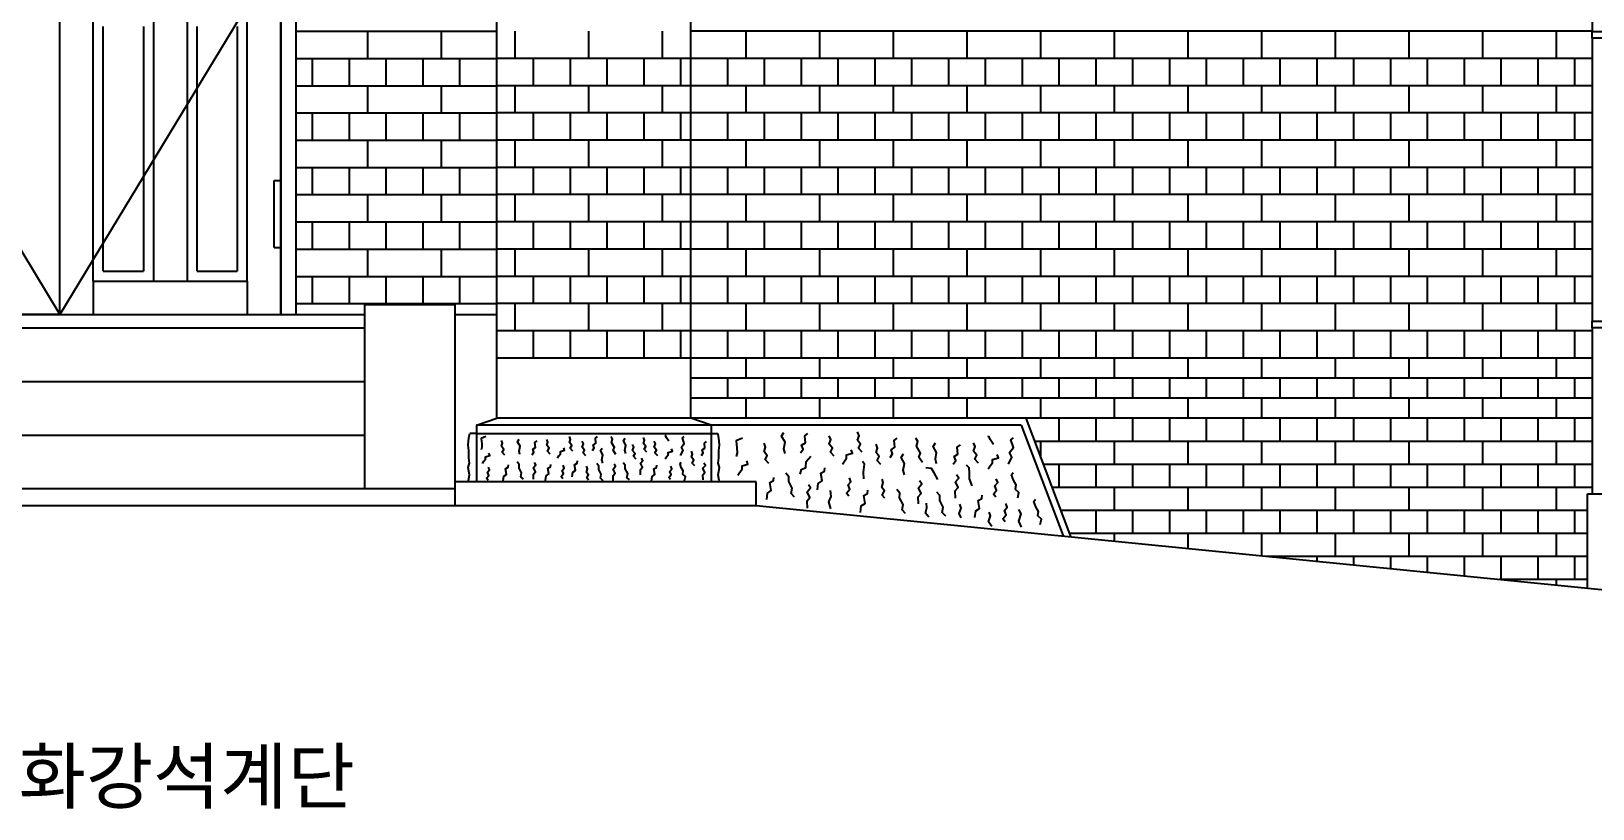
# Model space of a CAD drawing. Extents: x 101185 to 134825, y -129942 to -106182.
# Drawn here: x 118349 to 123013, y -123163 to -120840 of the extents above; entities that cross this region are included whole.
import ezdxf

# ---------------------------------------------------------------- set-up
doc = ezdxf.new("R2010")
doc.units = 0
doc.header["$LTSCALE"] = 50
doc.header["$MEASUREMENT"] = 0
doc.linetypes.add('CEN', pattern=[62, 60, -1, 0, -1])
for name, color, linetype in [('DIM', 7, 'CONTINUOUS'), ('ele-3', 6, 'CONTINUOUS'), ('h', 5, 'CONTINUOUS'), ('HAT', 5, 'CONTINUOUS'), ('W-1', 3, 'CONTINUOUS'), ('W-2', 2, 'CONTINUOUS'), ('WID', 4, 'CONTINUOUS'), ('중심선', 1, 'CEN')]:
    doc.layers.add(name, color=color, linetype=linetype)
doc.styles.add('현창', font='HYWULM_0.TTF')

msp = doc.modelspace()

# ---------------------------------------------------------------- linework, layer by layer
at = {"layer": 'ele-3'}
for p, q in [((123011.9, -120840.6), (123011.9, -119976.2)), ((123011.9, -121706.3), (123011.9, -120860.6)), ((123011.9, -122221.9), (123011.9, -121726.3)), ((123011.9, -121816.3), (120319.4, -121816.3)), ((123011.9, -121876.3), (120319.4, -121876.3)), ((123011.9, -121936.3), (120319.4, -121936.3)), ((123011.9, -121996.3), (121319.2, -121996.3)), ((122996.9, -122504.7), (122996.9, -122221.9)), ((122996.9, -122221.9), (123101.9, -122221.9))]:
    msp.add_line(p, q, dxfattribs=at)
for points in [[(120484.4, -121876.3), (120484.4, -121816.3)], [(120704.4, -121876.3), (120704.4, -121816.3)], [(120924.4, -121876.3), (120924.4, -121816.3)], [(121144.4, -121876.3), (121144.4, -121816.3)], [(121364.4, -121876.3), (121364.4, -121816.3)], [(121584.4, -121876.3), (121584.4, -121816.3)], [(121804.4, -121876.3), (121804.4, -121816.3)], [(122024.4, -121876.3), (122024.4, -121816.3)], [(122244.4, -121876.3), (122244.4, -121816.3)], [(122464.4, -121876.3), (122464.4, -121816.3)], [(122684.4, -121876.3), (122684.4, -121816.3)], [(122904.4, -121876.3), (122904.4, -121816.3)], [(120429.4, -121936.3), (120429.4, -121876.3)], [(120539.4, -121936.3), (120539.4, -121876.3)], [(120649.4, -121936.3), (120649.4, -121876.3)], [(120759.4, -121936.3), (120759.4, -121876.3)], [(120869.4, -121936.3), (120869.4, -121876.3)], [(120979.4, -121936.3), (120979.4, -121876.3)], [(121089.4, -121936.3), (121089.4, -121876.3)], [(121199.4, -121936.3), (121199.4, -121876.3)], [(121309.4, -121936.3), (121309.4, -121876.3)], [(121419.4, -121936.3), (121419.4, -121876.3)], [(121529.4, -121936.3), (121529.4, -121876.3)], [(121639.4, -121936.3), (121639.4, -121876.3)], [(121749.4, -121936.3), (121749.4, -121876.3)], [(121859.4, -121936.3), (121859.4, -121876.3)], [(121969.4, -121936.3), (121969.4, -121876.3)], [(122079.4, -121936.3), (122079.4, -121876.3)], [(122189.4, -121936.3), (122189.4, -121876.3)], [(122299.4, -121936.3), (122299.4, -121876.3)], [(122409.4, -121936.3), (122409.4, -121876.3)], [(122519.4, -121936.3), (122519.4, -121876.3)], [(122629.4, -121936.3), (122629.4, -121876.3)], [(122739.4, -121936.3), (122739.4, -121876.3)], [(122849.4, -121936.3), (122849.4, -121876.3)], [(122959.4, -121936.3), (122959.4, -121876.3)], [(120484.4, -121996.3), (120484.4, -121936.3)], [(120704.4, -121996.3), (120704.4, -121936.3)], [(120924.4, -121996.3), (120924.4, -121936.3)], [(121144.4, -121996.3), (121144.4, -121936.3)], [(121364.4, -121996.3), (121364.4, -121936.3)], [(121584.4, -121996.3), (121584.4, -121936.3)], [(121804.4, -121996.3), (121804.4, -121936.3)], [(122024.4, -121996.3), (122024.4, -121936.3)], [(122244.4, -121996.3), (122244.4, -121936.3)], [(122464.4, -121996.3), (122464.4, -121936.3)], [(122684.4, -121996.3), (122684.4, -121936.3)], [(122904.4, -121996.3), (122904.4, -121936.3)]]:
    msp.add_lwpolyline(points, dxfattribs=at)
at = {"layer": 'h'}
for p, q in [((119139.4, -120840.1), (119739.4, -120840.1)), ((123011.9, -120840.1), (120319.4, -120840.1)), ((119139.4, -120921.5), (119739.4, -120921.5)), ((123011.9, -120921.5), (120319.4, -120921.5)), ((119139.4, -121002.8), (119739.4, -121002.8)), ((123011.9, -121002.8), (120319.4, -121002.8)), ((119139.4, -121084.2), (119739.4, -121084.2)), ((123011.9, -121084.2), (120319.4, -121084.2)), ((119139.4, -121165.5), (119739.4, -121165.5)), ((123011.9, -121165.5), (120319.4, -121165.5)), ((119139.4, -121246.9), (119739.4, -121246.9)), ((123011.9, -121246.9), (120319.4, -121246.9)), ((119139.4, -121328.2), (119739.4, -121328.2)), ((123011.9, -121328.2), (120319.4, -121328.2)), ((119139.4, -121409.6), (119739.4, -121409.6)), ((123011.9, -121409.6), (120319.4, -121409.6)), ((119139.4, -121490.9), (119739.4, -121490.9)), ((123011.9, -121490.9), (120319.4, -121490.9)), ((119139.4, -121572.3), (119739.4, -121572.3)), ((123011.9, -121572.3), (120319.4, -121572.3)), ((119139.4, -121653.6), (119739.4, -121653.6)), ((123011.9, -121653.6), (120319.4, -121653.6)), ((123011.9, -121735), (120319.4, -121735)), ((121345.3, -122065), (123011.9, -122065)), ((121371.4, -122133.7), (123011.9, -122133.7)), ((121397.5, -122202.3), (123011.9, -122202.3)), ((121423.6, -122271), (122996.9, -122271)), ((121449.7, -122339.7), (122996.9, -122339.7)), ((122036.9, -122408.3), (122996.9, -122408.3)), ((122733.3, -122477), (122996.9, -122477))]:
    msp.add_line(p, q, dxfattribs=at)
for points in [[(119354.4, -120921.5), (119354.4, -120840.1)], [(119574.4, -120921.5), (119574.4, -120840.1)], [(120484.4, -120921.5), (120484.4, -120840.1)], [(120704.4, -120921.5), (120704.4, -120840.1)], [(120924.4, -120921.5), (120924.4, -120840.1)], [(121144.4, -120921.5), (121144.4, -120840.1)], [(121364.4, -120921.5), (121364.4, -120840.1)], [(121584.4, -120921.5), (121584.4, -120840.1)], [(121804.4, -120921.5), (121804.4, -120840.1)], [(122024.4, -120921.5), (122024.4, -120840.1)], [(122244.4, -120921.5), (122244.4, -120840.1)], [(122464.4, -120921.5), (122464.4, -120840.1)], [(122684.4, -120921.5), (122684.4, -120840.1)], [(122904.4, -120921.5), (122904.4, -120840.1)], [(119189.4, -121002.8), (119189.4, -120921.5)], [(119299.4, -121002.8), (119299.4, -120921.5)], [(119409.4, -121002.8), (119409.4, -120921.5)], [(119519.4, -121002.8), (119519.4, -120921.5)], [(119629.4, -121002.8), (119629.4, -120921.5)], [(120429.4, -121002.8), (120429.4, -120921.5)], [(120539.4, -121002.8), (120539.4, -120921.5)], [(120649.4, -121002.8), (120649.4, -120921.5)], [(120759.4, -121002.8), (120759.4, -120921.5)], [(120869.4, -121002.8), (120869.4, -120921.5)], [(120979.4, -121002.8), (120979.4, -120921.5)], [(121089.4, -121002.8), (121089.4, -120921.5)], [(121199.4, -121002.8), (121199.4, -120921.5)], [(121309.4, -121002.8), (121309.4, -120921.5)], [(121419.4, -121002.8), (121419.4, -120921.5)], [(121529.4, -121002.8), (121529.4, -120921.5)], [(121639.4, -121002.8), (121639.4, -120921.5)], [(121749.4, -121002.8), (121749.4, -120921.5)], [(121859.4, -121002.8), (121859.4, -120921.5)], [(121969.4, -121002.8), (121969.4, -120921.5)], [(122079.4, -121002.8), (122079.4, -120921.5)], [(122189.4, -121002.8), (122189.4, -120921.5)], [(122299.4, -121002.8), (122299.4, -120921.5)], [(122409.4, -121002.8), (122409.4, -120921.5)], [(122519.4, -121002.8), (122519.4, -120921.5)], [(122629.4, -121002.8), (122629.4, -120921.5)], [(122739.4, -121002.8), (122739.4, -120921.5)], [(122849.4, -121002.8), (122849.4, -120921.5)], [(122959.4, -121002.8), (122959.4, -120921.5)], [(119354.4, -121084.2), (119354.4, -121002.8)], [(119574.4, -121084.2), (119574.4, -121002.8)], [(120484.4, -121084.2), (120484.4, -121002.8)], [(120704.4, -121084.2), (120704.4, -121002.8)], [(120924.4, -121084.2), (120924.4, -121002.8)], [(121144.4, -121084.2), (121144.4, -121002.8)], [(121364.4, -121084.2), (121364.4, -121002.8)], [(121584.4, -121084.2), (121584.4, -121002.8)], [(121804.4, -121084.2), (121804.4, -121002.8)], [(122024.4, -121084.2), (122024.4, -121002.8)], [(122244.4, -121084.2), (122244.4, -121002.8)], [(122464.4, -121084.2), (122464.4, -121002.8)], [(122684.4, -121084.2), (122684.4, -121002.8)], [(122904.4, -121084.2), (122904.4, -121002.8)], [(119189.4, -121165.5), (119189.4, -121084.2)], [(119299.4, -121165.5), (119299.4, -121084.2)], [(119409.4, -121165.5), (119409.4, -121084.2)], [(119519.4, -121165.5), (119519.4, -121084.2)], [(119629.4, -121165.5), (119629.4, -121084.2)], [(120429.4, -121165.5), (120429.4, -121084.2)], [(120539.4, -121165.5), (120539.4, -121084.2)], [(120649.4, -121165.5), (120649.4, -121084.2)], [(120759.4, -121165.5), (120759.4, -121084.2)], [(120869.4, -121165.5), (120869.4, -121084.2)], [(120979.4, -121165.5), (120979.4, -121084.2)], [(121089.4, -121165.5), (121089.4, -121084.2)], [(121199.4, -121165.5), (121199.4, -121084.2)], [(121309.4, -121165.5), (121309.4, -121084.2)], [(121419.4, -121165.5), (121419.4, -121084.2)], [(121529.4, -121165.5), (121529.4, -121084.2)], [(121639.4, -121165.5), (121639.4, -121084.2)], [(121749.4, -121165.5), (121749.4, -121084.2)], [(121859.4, -121165.5), (121859.4, -121084.2)], [(121969.4, -121165.5), (121969.4, -121084.2)], [(122079.4, -121165.5), (122079.4, -121084.2)], [(122189.4, -121165.5), (122189.4, -121084.2)], [(122299.4, -121165.5), (122299.4, -121084.2)], [(122409.4, -121165.5), (122409.4, -121084.2)], [(122519.4, -121165.5), (122519.4, -121084.2)], [(122629.4, -121165.5), (122629.4, -121084.2)], [(122739.4, -121165.5), (122739.4, -121084.2)], [(122849.4, -121165.5), (122849.4, -121084.2)], [(122959.4, -121165.5), (122959.4, -121084.2)], [(119354.4, -121246.9), (119354.4, -121165.5)], [(119574.4, -121246.9), (119574.4, -121165.5)], [(120484.4, -121246.9), (120484.4, -121165.5)], [(120704.4, -121246.9), (120704.4, -121165.5)], [(120924.4, -121246.9), (120924.4, -121165.5)], [(121144.4, -121246.9), (121144.4, -121165.5)], [(121364.4, -121246.9), (121364.4, -121165.5)], [(121584.4, -121246.9), (121584.4, -121165.5)], [(121804.4, -121246.9), (121804.4, -121165.5)], [(122024.4, -121246.9), (122024.4, -121165.5)], [(122244.4, -121246.9), (122244.4, -121165.5)], [(122464.4, -121246.9), (122464.4, -121165.5)], [(122684.4, -121246.9), (122684.4, -121165.5)], [(122904.4, -121246.9), (122904.4, -121165.5)], [(119189.4, -121328.2), (119189.4, -121246.9)], [(119299.4, -121328.2), (119299.4, -121246.9)], [(119409.4, -121328.2), (119409.4, -121246.9)], [(119519.4, -121328.2), (119519.4, -121246.9)], [(119629.4, -121328.2), (119629.4, -121246.9)], [(120429.4, -121328.2), (120429.4, -121246.9)], [(120539.4, -121328.2), (120539.4, -121246.9)], [(120649.4, -121328.2), (120649.4, -121246.9)], [(120759.4, -121328.2), (120759.4, -121246.9)], [(120869.4, -121328.2), (120869.4, -121246.9)], [(120979.4, -121328.2), (120979.4, -121246.9)], [(121089.4, -121328.2), (121089.4, -121246.9)], [(121199.4, -121328.2), (121199.4, -121246.9)], [(121309.4, -121328.2), (121309.4, -121246.9)], [(121419.4, -121328.2), (121419.4, -121246.9)], [(121529.4, -121328.2), (121529.4, -121246.9)], [(121639.4, -121328.2), (121639.4, -121246.9)], [(121749.4, -121328.2), (121749.4, -121246.9)], [(121859.4, -121328.2), (121859.4, -121246.9)], [(121969.4, -121328.2), (121969.4, -121246.9)], [(122079.4, -121328.2), (122079.4, -121246.9)], [(122189.4, -121328.2), (122189.4, -121246.9)], [(122299.4, -121328.2), (122299.4, -121246.9)], [(122409.4, -121328.2), (122409.4, -121246.9)], [(122519.4, -121328.2), (122519.4, -121246.9)], [(122629.4, -121328.2), (122629.4, -121246.9)], [(122739.4, -121328.2), (122739.4, -121246.9)], [(122849.4, -121328.2), (122849.4, -121246.9)], [(122959.4, -121328.2), (122959.4, -121246.9)], [(119354.4, -121409.6), (119354.4, -121328.2)], [(119574.4, -121409.6), (119574.4, -121328.2)], [(120484.4, -121409.6), (120484.4, -121328.2)], [(120704.4, -121409.6), (120704.4, -121328.2)], [(120924.4, -121409.6), (120924.4, -121328.2)], [(121144.4, -121409.6), (121144.4, -121328.2)], [(121364.4, -121409.6), (121364.4, -121328.2)], [(121584.4, -121409.6), (121584.4, -121328.2)], [(121804.4, -121409.6), (121804.4, -121328.2)], [(122024.4, -121409.6), (122024.4, -121328.2)], [(122244.4, -121409.6), (122244.4, -121328.2)], [(122464.4, -121409.6), (122464.4, -121328.2)], [(122684.4, -121409.6), (122684.4, -121328.2)], [(122904.4, -121409.6), (122904.4, -121328.2)], [(119189.4, -121490.9), (119189.4, -121409.6)], [(119299.4, -121490.9), (119299.4, -121409.6)], [(119409.4, -121490.9), (119409.4, -121409.6)], [(119519.4, -121490.9), (119519.4, -121409.6)], [(119629.4, -121490.9), (119629.4, -121409.6)], [(120429.4, -121490.9), (120429.4, -121409.6)], [(120539.4, -121490.9), (120539.4, -121409.6)], [(120649.4, -121490.9), (120649.4, -121409.6)], [(120759.4, -121490.9), (120759.4, -121409.6)], [(120869.4, -121490.9), (120869.4, -121409.6)], [(120979.4, -121490.9), (120979.4, -121409.6)], [(121089.4, -121490.9), (121089.4, -121409.6)], [(121199.4, -121490.9), (121199.4, -121409.6)], [(121309.4, -121490.9), (121309.4, -121409.6)], [(121419.4, -121490.9), (121419.4, -121409.6)], [(121529.4, -121490.9), (121529.4, -121409.6)], [(121639.4, -121490.9), (121639.4, -121409.6)], [(121749.4, -121490.9), (121749.4, -121409.6)], [(121859.4, -121490.9), (121859.4, -121409.6)], [(121969.4, -121490.9), (121969.4, -121409.6)], [(122079.4, -121490.9), (122079.4, -121409.6)], [(122189.4, -121490.9), (122189.4, -121409.6)], [(122299.4, -121490.9), (122299.4, -121409.6)], [(122409.4, -121490.9), (122409.4, -121409.6)], [(122519.4, -121490.9), (122519.4, -121409.6)], [(122629.4, -121490.9), (122629.4, -121409.6)], [(122739.4, -121490.9), (122739.4, -121409.6)], [(122849.4, -121490.9), (122849.4, -121409.6)], [(122959.4, -121490.9), (122959.4, -121409.6)], [(119354.4, -121572.3), (119354.4, -121490.9)], [(119574.4, -121572.3), (119574.4, -121490.9)], [(120484.4, -121572.3), (120484.4, -121490.9)], [(120704.4, -121572.3), (120704.4, -121490.9)], [(120924.4, -121572.3), (120924.4, -121490.9)], [(121144.4, -121572.3), (121144.4, -121490.9)], [(121364.4, -121572.3), (121364.4, -121490.9)], [(121584.4, -121572.3), (121584.4, -121490.9)], [(121804.4, -121572.3), (121804.4, -121490.9)], [(122024.4, -121572.3), (122024.4, -121490.9)], [(122244.4, -121572.3), (122244.4, -121490.9)], [(122464.4, -121572.3), (122464.4, -121490.9)], [(122684.4, -121572.3), (122684.4, -121490.9)], [(122904.4, -121572.3), (122904.4, -121490.9)], [(119189.4, -121653.6), (119189.4, -121572.3)], [(119299.4, -121653.6), (119299.4, -121572.3)], [(119409.4, -121653.6), (119409.4, -121572.3)], [(119519.4, -121653.6), (119519.4, -121572.3)], [(119629.4, -121653.6), (119629.4, -121572.3)], [(120429.4, -121653.6), (120429.4, -121572.3)], [(120539.4, -121653.6), (120539.4, -121572.3)], [(120649.4, -121653.6), (120649.4, -121572.3)], [(120759.4, -121653.6), (120759.4, -121572.3)], [(120869.4, -121653.6), (120869.4, -121572.3)], [(120979.4, -121653.6), (120979.4, -121572.3)], [(121089.4, -121653.6), (121089.4, -121572.3)], [(121199.4, -121653.6), (121199.4, -121572.3)], [(121309.4, -121653.6), (121309.4, -121572.3)], [(121419.4, -121653.6), (121419.4, -121572.3)], [(121529.4, -121653.6), (121529.4, -121572.3)], [(121639.4, -121653.6), (121639.4, -121572.3)], [(121749.4, -121653.6), (121749.4, -121572.3)], [(121859.4, -121653.6), (121859.4, -121572.3)], [(121969.4, -121653.6), (121969.4, -121572.3)], [(122079.4, -121653.6), (122079.4, -121572.3)], [(122189.4, -121653.6), (122189.4, -121572.3)], [(122299.4, -121653.6), (122299.4, -121572.3)], [(122409.4, -121653.6), (122409.4, -121572.3)], [(122519.4, -121653.6), (122519.4, -121572.3)], [(122629.4, -121653.6), (122629.4, -121572.3)], [(122739.4, -121653.6), (122739.4, -121572.3)], [(122849.4, -121653.6), (122849.4, -121572.3)], [(122959.4, -121653.6), (122959.4, -121572.3)], [(119354.4, -121656.3), (119354.4, -121653.6)], [(119574.4, -121656.3), (119574.4, -121653.6)], [(120484.4, -121735), (120484.4, -121653.6)], [(120704.4, -121735), (120704.4, -121653.6)], [(120924.4, -121735), (120924.4, -121653.6)], [(121144.4, -121735), (121144.4, -121653.6)], [(121364.4, -121735), (121364.4, -121653.6)], [(121584.4, -121735), (121584.4, -121653.6)], [(121804.4, -121735), (121804.4, -121653.6)], [(122024.4, -121735), (122024.4, -121653.6)], [(122244.4, -121735), (122244.4, -121653.6)], [(122464.4, -121735), (122464.4, -121653.6)], [(122684.4, -121735), (122684.4, -121653.6)], [(122904.4, -121735), (122904.4, -121653.6)], [(120429.4, -121816.3), (120429.4, -121735)], [(120539.4, -121816.3), (120539.4, -121735)], [(120649.4, -121816.3), (120649.4, -121735)], [(120759.4, -121816.3), (120759.4, -121735)], [(120869.4, -121816.3), (120869.4, -121735)], [(120979.4, -121816.3), (120979.4, -121735)], [(121089.4, -121816.3), (121089.4, -121735)], [(121199.4, -121816.3), (121199.4, -121735)], [(121309.4, -121816.3), (121309.4, -121735)], [(121419.4, -121816.3), (121419.4, -121735)], [(121529.4, -121816.3), (121529.4, -121735)], [(121639.4, -121816.3), (121639.4, -121735)], [(121749.4, -121816.3), (121749.4, -121735)], [(121859.4, -121816.3), (121859.4, -121735)], [(121969.4, -121816.3), (121969.4, -121735)], [(122079.4, -121816.3), (122079.4, -121735)], [(122189.4, -121816.3), (122189.4, -121735)], [(122299.4, -121816.3), (122299.4, -121735)], [(122409.4, -121816.3), (122409.4, -121735)], [(122519.4, -121816.3), (122519.4, -121735)], [(122629.4, -121816.3), (122629.4, -121735)], [(122739.4, -121816.3), (122739.4, -121735)], [(122849.4, -121816.3), (122849.4, -121735)], [(122959.4, -121816.3), (122959.4, -121735)], [(121419.4, -122065), (121419.4, -121996.3)], [(121529.4, -122065), (121529.4, -121996.3)], [(121639.4, -122065), (121639.4, -121996.3)], [(121749.4, -122065), (121749.4, -121996.3)], [(121859.4, -122065), (121859.4, -121996.3)], [(121969.4, -122065), (121969.4, -121996.3)], [(122079.4, -122065), (122079.4, -121996.3)], [(122189.4, -122065), (122189.4, -121996.3)], [(122299.4, -122065), (122299.4, -121996.3)], [(122409.4, -122065), (122409.4, -121996.3)], [(122519.4, -122065), (122519.4, -121996.3)], [(122629.4, -122065), (122629.4, -121996.3)], [(122739.4, -122065), (122739.4, -121996.3)], [(122849.4, -122065), (122849.4, -121996.3)], [(122959.4, -122065), (122959.4, -121996.3)], [(120600.4, -122101.8), (120596.8, -122087.7), (120600.7, -122067.5), (120590.2, -122049.6), (120597.2, -122038.8)], [(120647, -122099.9), (120654.6, -122088.7), (120650.1, -122077), (120661.2, -122069.3), (120659.2, -122049), (120668.4, -122041.9)], [(120831.2, -122097.7), (120819.9, -122085.3), (120826.3, -122074), (120816.6, -122061.6), (120821.5, -122048.2), (120816.6, -122036.8)], [(119706.9, -122050.9), (119692.8, -122057.1), (119694.8, -122072.3), (119695.2, -122082.8), (119693.2, -122090.6)], [(119763.7, -122106.1), (119755.6, -122097.2), (119760.2, -122089), (119753.2, -122080), (119756.7, -122070.3), (119753.2, -122062.1)], [(119808.9, -122104.6), (119806.3, -122094.4), (119809.1, -122079.8), (119801.5, -122066.8), (119806.5, -122059)], [(119844.8, -122105.4), (119850.3, -122097.3), (119847, -122088.8), (119855.1, -122083.3), (119853.6, -122068.6), (119860.2, -122063.5)], [(119899.4, -122103.1), (119891.2, -122094.1), (119895.9, -122085.9), (119888.9, -122077), (119892.4, -122067.3), (119888.9, -122059.1)], [(119920.5, -122115.3), (119924.8, -122108.7), (119929.5, -122102.4), (119929.5, -122095.4), (119942.3, -122091.5), (119939.6, -122084.5)], [(119967.1, -122094.9), (119958.9, -122085.9), (119963.6, -122077.8), (119956.6, -122068.8), (119960.1, -122059.1), (119956.6, -122050.9)], [(120005.4, -122108.2), (119997.3, -122099.2), (120001.9, -122091), (119994.9, -122082.1), (119998.4, -122072.4), (119994.9, -122064.2)], [(120025.2, -122092.7), (120030.7, -122084.6), (120027.4, -122076.2), (120035.5, -122070.7), (120034, -122056), (120040.6, -122050.9)], [(120056.3, -122130.6), (120053.7, -122120.4), (120056.5, -122105.8), (120048.9, -122092.9), (120054, -122085.1)], [(120095.4, -122104), (120087.3, -122091.9), (120090.7, -122083.3), (120081.9, -122068.1), (120084.8, -122058.3), (120081.2, -122050.9)], [(120125.1, -122101.6), (120122.5, -122091.4), (120125.3, -122076.8), (120117.7, -122063.8), (120122.8, -122056.1)], [(120155.9, -122118.5), (120147.7, -122109.6), (120152.4, -122101.4), (120145.4, -122092.5), (120148.9, -122082.7), (120145.4, -122074.6)], [(120187.8, -122097.8), (120179.6, -122088.8), (120184.3, -122080.6), (120177.3, -122071.7), (120180.8, -122062), (120177.3, -122053.8)], [(120220.3, -122108.2), (120212.1, -122099.2), (120216.8, -122091.1), (120209.7, -122082.1), (120213.3, -122072.4), (120209.7, -122064.2)], [(120253.6, -122065), (120246.7, -122054.8), (120244.5, -122049), (120241.4, -122047.7)], [(120242.5, -122117.8), (120246.8, -122111.2), (120251.5, -122105), (120251.5, -122098), (120264.3, -122094.1), (120261.6, -122087.1)], [(120288.5, -122107.4), (120296.1, -122092.5), (120290.9, -122082.4), (120299.6, -122071.3), (120294, -122054.9), (120299.6, -122050.4)], [(120350.6, -122107.4), (120356.1, -122099.3), (120352.8, -122090.9), (120360.9, -122085.3), (120359.5, -122070.7), (120366.1, -122065.5)], [(120473.6, -122055.3), (120454.2, -122063.9), (120456.9, -122084.9), (120457.4, -122099.4), (120454.7, -122110.2)], [(120552.3, -122131.7), (120541, -122119.3), (120547.5, -122108), (120537.8, -122095.6), (120542.6, -122082.2), (120537.8, -122070.9)], [(120747.2, -122109.5), (120735.9, -122097.1), (120742.4, -122085.8), (120732.7, -122073.4), (120737.5, -122060), (120732.7, -122048.7)], [(120771.9, -122133.1), (120777.8, -122123.9), (120784.3, -122115.3), (120784.3, -122105.6), (120802.1, -122100.2), (120798.3, -122090.5)], [(120886.8, -122134.5), (120875.5, -122122.1), (120882, -122110.8), (120872.3, -122098.5), (120877.1, -122085), (120872.3, -122073.7)], [(120914.2, -122113.2), (120921.8, -122102), (120917.2, -122090.3), (120928.4, -122082.7), (120926.4, -122062.3), (120935.5, -122055.2)], [(121011.4, -122128.7), (121000.1, -122112.1), (121004.9, -122100.2), (120992.7, -122079.1), (120996.7, -122065.5), (120991.6, -122055.3)], [(121053, -122132.4), (121049.4, -122118.3), (121053.3, -122098), (121042.8, -122080.1), (121049.8, -122069.4)], [(121102.7, -122133.5), (121110.4, -122122.3), (121105.8, -122110.6), (121117, -122103), (121114.9, -122082.6), (121124.1, -122075.5)], [(121178.3, -122130.3), (121167, -122117.9), (121173.4, -122106.6), (121163.7, -122094.2), (121168.6, -122080.8), (121163.7, -122069.5)], [(121222.9, -122074.1), (121213.4, -122060), (121210.4, -122051.9), (121206.1, -122050.2)], [(121267.6, -122133.5), (121278.2, -122112.8), (121271, -122098.9), (121283.1, -122083.5), (121275.3, -122060.8), (121283.1, -122054.6)], [(121364.4, -122115.1), (121364.4, -122065)], [(121584.4, -122133.7), (121584.4, -122065)], [(121804.4, -122133.7), (121804.4, -122065)], [(122024.4, -122133.7), (122024.4, -122065)], [(122244.4, -122133.7), (122244.4, -122065)], [(122464.4, -122133.7), (122464.4, -122065)], [(122684.4, -122133.7), (122684.4, -122065)], [(122904.4, -122133.7), (122904.4, -122065)], [(119696.7, -122131), (119701, -122124.4), (119705.7, -122118.2), (119705.7, -122111.2), (119718.5, -122107.3), (119715.8, -122100.3)], [(119759, -122183.5), (119760.6, -122169.5), (119768.7, -122164.1), (119766, -122147), (119773.8, -122142.7), (119774.6, -122135.7)], [(119819.3, -122178.5), (119811.5, -122170.7), (119813.8, -122159), (119806.4, -122145), (119806.8, -122134.5), (119800.2, -122126.7)], [(119849.7, -122178.5), (119849, -122162.7), (119855.2, -122155.7), (119849.4, -122143.6), (119856.7, -122135.2), (119851.9, -122128.6)], [(119885.3, -122181.9), (119886.9, -122167.9), (119895, -122162.4), (119892.3, -122145.3), (119900.1, -122141), (119900.9, -122134)], [(119936.5, -122176.6), (119931.4, -122170), (119938.4, -122161.4), (119934.5, -122152.1), (119940.8, -122145.1), (119937.7, -122136.5)], [(119964.8, -122171.6), (119966.3, -122157.6), (119974.5, -122152.1), (119971.8, -122135), (119979.6, -122130.7), (119980.4, -122123.7)], [(120013.8, -122180.9), (120008.3, -122173.8), (120013.2, -122165), (120007.5, -122157.9), (120010.3, -122146.9), (120007.9, -122139.4)], [(120057.1, -122183), (120049.3, -122175.2), (120051.7, -122163.5), (120044.3, -122149.5), (120044.7, -122139), (120038, -122131.2)], [(120087.6, -122183), (120086.8, -122167.2), (120093.1, -122160.2), (120087.2, -122148.1), (120094.5, -122139.7), (120089.8, -122133.1)], [(120135.9, -122180.5), (120128.1, -122172.7), (120130.5, -122161), (120123.1, -122147), (120123.5, -122136.5), (120116.8, -122128.8)], [(120169.2, -122165.4), (120168.5, -122149.6), (120174.7, -122142.7), (120168.8, -122130.5), (120176.2, -122122.1), (120171.4, -122115.5)], [(120201.9, -122183.9), (120203.5, -122169.9), (120211.7, -122164.4), (120209, -122147.3), (120216.7, -122143), (120217.5, -122136)], [(120258.5, -122179.2), (120253.4, -122172.6), (120260.4, -122164), (120256.5, -122154.7), (120262.7, -122147.7), (120259.6, -122139.1)], [(120300.1, -122181.6), (120302.9, -122170.1), (120295.2, -122163.2), (120296.6, -122153.4), (120290.7, -122143.3), (120286.9, -122131.9), (120290, -122127)], [(120331.5, -122138.7), (120323.3, -122129.8), (120328, -122121.6), (120321, -122112.7), (120324.5, -122103), (120321, -122094.8)], [(120355.6, -122180.5), (120354.9, -122164.7), (120361.1, -122157.8), (120355.2, -122145.6), (120362.6, -122137.2), (120357.8, -122130.6)], [(120459.6, -122166.2), (120465.5, -122157), (120472, -122148.4), (120472, -122138.7), (120489.7, -122133.3), (120486, -122123.6)], [(120646, -122163.1), (120649.7, -122149.6), (120662.1, -122143.6), (120663.7, -122125.2), (120677.9, -122109)], [(120836.1, -122177.5), (120835.1, -122156.7), (120837.3, -122133.4), (120832, -122125.1)], [(120957.3, -122165.6), (120953.6, -122151.5), (120957.6, -122131.3), (120947, -122113.4), (120954, -122102.6)], [(121159.7, -122197.8), (121151.3, -122177.2), (121151.6, -122158.8), (121150.2, -122144.1), (121142.1, -122136.1)], [(121207.6, -122147.2), (121213.5, -122138), (121220, -122129.4), (121220, -122119.7), (121237.8, -122114.3), (121234, -122104.7)], [(121419.4, -122202.3), (121419.4, -122133.7)], [(121529.4, -122202.3), (121529.4, -122133.7)], [(121639.4, -122202.3), (121639.4, -122133.7)], [(121749.4, -122202.3), (121749.4, -122133.7)], [(121859.4, -122202.3), (121859.4, -122133.7)], [(121969.4, -122202.3), (121969.4, -122133.7)], [(122079.4, -122202.3), (122079.4, -122133.7)], [(122189.4, -122202.3), (122189.4, -122133.7)], [(122299.4, -122202.3), (122299.4, -122133.7)], [(122409.4, -122202.3), (122409.4, -122133.7)], [(122519.4, -122202.3), (122519.4, -122133.7)], [(122629.4, -122202.3), (122629.4, -122133.7)], [(122739.4, -122202.3), (122739.4, -122133.7)], [(122849.4, -122202.3), (122849.4, -122133.7)], [(122959.4, -122202.3), (122959.4, -122133.7)], [(119713.5, -122181.9), (119708.4, -122175.3), (119715.4, -122166.7), (119711.5, -122157.4), (119717.7, -122150.4), (119714.6, -122141.8)], [(120545.8, -122238.9), (120547.9, -122219.5), (120559.2, -122211.9), (120555.5, -122188.2), (120566.2, -122182.3), (120567.3, -122172.6)], [(120629.2, -122231.9), (120618.4, -122221.1), (120621.6, -122204.9), (120611.4, -122185.5), (120611.9, -122171), (120602.8, -122160.2)], [(120697.4, -122210.3), (120699.6, -122191), (120710.9, -122183.4), (120707.1, -122159.7), (120717.9, -122153.8), (120719, -122144.1)], [(120791.4, -122229.3), (120784.4, -122220.1), (120794.1, -122208.3), (120788.7, -122195.4), (120797.3, -122185.7), (120793, -122173.8)], [(120898.4, -122235.3), (120890.8, -122225.4), (120897.5, -122213.3), (120889.6, -122203.4), (120893.6, -122188.2), (120890.2, -122177.7)], [(120999.4, -122252.2), (120998.4, -122230.4), (121007, -122220.7), (120998.9, -122203.9), (121009, -122192.2), (121002.4, -122183.1)], [(121056.7, -122179.2), (121045.8, -122159.1), (121037.8, -122146.7), (121020.9, -122143.8)], [(121109.6, -122234.7), (121108.6, -122212.9), (121117.2, -122203.2), (121109.1, -122186.4), (121119.2, -122174.7), (121112.6, -122165.6)], [(121229.7, -122232.1), (121222.7, -122222.9), (121232.4, -122211.1), (121227, -122198.2), (121235.6, -122188.5), (121231.3, -122176.6)], [(121295.3, -122234.1), (121299.2, -122218.2), (121288.6, -122208.6), (121290.5, -122195.1), (121282.3, -122181.1), (121277, -122165.2), (121281.4, -122158.5)], [(120667.2, -122264.3), (120666.2, -122242.4), (120674.8, -122232.7), (120666.7, -122216), (120676.9, -122204.3), (120670.3, -122195.1)], [(120736.9, -122266.9), (120731.3, -122246.1), (120738, -122230.2), (120736.6, -122212.4)], [(120826.1, -122277.5), (120828.2, -122258.1), (120839.5, -122250.6), (120835.8, -122226.9), (120846.5, -122221), (120847.6, -122211.3)], [(120960.6, -122280.3), (120949.8, -122269.6), (120953.1, -122253.4), (120942.8, -122234), (120943.4, -122219.5), (120934.2, -122208.7)], [(121080.4, -122288.2), (121069.6, -122277.4), (121072.9, -122261.3), (121062.6, -122241.9), (121063.2, -122227.3), (121054, -122216.6)], [(121167.8, -122292.3), (121170, -122272.9), (121181.3, -122265.4), (121177.5, -122241.7), (121188.3, -122235.8), (121189.4, -122226.1)], [(121584.4, -122271), (121584.4, -122202.3)], [(121804.4, -122271), (121804.4, -122202.3)], [(122024.4, -122271), (122024.4, -122202.3)], [(122244.4, -122271), (122244.4, -122202.3)], [(122464.4, -122271), (122464.4, -122202.3)], [(122684.4, -122271), (122684.4, -122202.3)], [(122904.4, -122271), (122904.4, -122202.3)], [(121029.5, -122291.1), (121019.6, -122279.6), (121024.1, -122263.6), (121022.8, -122250.2)], [(121126.9, -122293.7), (121120.4, -122280.5), (121126.9, -122264.4), (121122.2, -122252.8)], [(121217.7, -122319.8), (121208.2, -122305.4), (121214.1, -122287.7), (121210.4, -122276.4)], [(121258.3, -122305.8), (121251.3, -122296.7), (121261, -122284.8), (121255.6, -122271.9), (121264.2, -122262.2), (121259.9, -122250.4)], [(121306.3, -122321.9), (121298.8, -122304), (121305.3, -122281.5), (121298.5, -122269.1)], [(121362.3, -122313.2), (121366.1, -122297.3), (121355.6, -122287.7), (121357.5, -122274.2), (121349.3, -122260.3), (121344, -122244.4), (121348.3, -122237.6)], [(121529.4, -122339.7), (121529.4, -122271)], [(121639.4, -122339.7), (121639.4, -122271)], [(121749.4, -122339.7), (121749.4, -122271)], [(121859.4, -122339.7), (121859.4, -122271)], [(121969.4, -122339.7), (121969.4, -122271)], [(122079.4, -122339.7), (122079.4, -122271)], [(122189.4, -122339.7), (122189.4, -122271)], [(122299.4, -122339.7), (122299.4, -122271)], [(122409.4, -122339.7), (122409.4, -122271)], [(122519.4, -122339.7), (122519.4, -122271)], [(122629.4, -122339.7), (122629.4, -122271)], [(122739.4, -122339.7), (122739.4, -122271)], [(122849.4, -122339.7), (122849.4, -122271)], [(122959.4, -122339.7), (122959.4, -122271)], [(121584.4, -122362.8), (121584.4, -122339.7)], [(121804.4, -122384.6), (121804.4, -122339.7)], [(122024.4, -122408.3), (122024.4, -122339.7)], [(122244.4, -122408.3), (122244.4, -122339.7)], [(122464.4, -122408.3), (122464.4, -122339.7)], [(122684.4, -122408.3), (122684.4, -122339.7)], [(122904.4, -122408.3), (122904.4, -122339.7)], [(122079.4, -122412), (122079.4, -122408.3)], [(122189.4, -122422.9), (122189.4, -122408.3)], [(122299.4, -122433.9), (122299.4, -122408.3)], [(122409.4, -122444.8), (122409.4, -122408.3)], [(122519.4, -122455.7), (122519.4, -122408.3)], [(122629.4, -122466.7), (122629.4, -122408.3)], [(122739.4, -122477), (122739.4, -122408.3)], [(122849.4, -122477), (122849.4, -122408.3)], [(122959.4, -122477), (122959.4, -122408.3)], [(122904.4, -122494), (122904.4, -122477)]]:
    msp.add_lwpolyline(points, dxfattribs=at)
at = {"layer": 'HAT'}
for p, q in [((118534.4, -121586.3), (118534.4, -121686.3)), ((118714.4, -121586.3), (118814.4, -121586.3)), ((118994.4, -121586.3), (118994.4, -121686.3)), ((119679.4, -122016.3), (119739.4, -121996.3)), ((120319.4, -121996.3), (119739.4, -121996.3)), ((121319.2, -121996.3), (120319.4, -121996.3)), ((120379.4, -122016.3), (120319.4, -121996.3)), ((121319.2, -121996.3), (121453.5, -122349.7)), ((119679.4, -122041.3), (120379.4, -122041.3)), ((119679.4, -122041.3), (119679.4, -122186.3)), ((120379.4, -122041.3), (120379.4, -122186.3))]:
    msp.add_line(p, q, dxfattribs=at)
at = {"layer": 'W-1'}
for p, q in [((119739.4, -121996.3), (119739.4, -120623.8)), ((120319.4, -121996.3), (120319.4, -120623.8))]:
    msp.add_line(p, q, dxfattribs=at)
at = {"layer": 'W-2'}
for p, q in [((106378.1, -122256.3), (120514.4, -122256.3)), ((120514.4, -122256.3), (123229.4, -122526.3))]:
    msp.add_line(p, q, dxfattribs=at)
at = {"layer": 'WID'}
for p, q in [((119139.4, -119458.1), (119139.4, -121686.3)), ((119139.4, -119461.3), (119139.4, -121686.3)), ((118434.4, -121686.3), (118434.4, -119506.3)), ((119094.4, -121686.3), (119094.4, -119506.3)), ((119094.4, -119506.3), (119094.4, -121686.3)), ((118534.4, -121586.3), (118534.4, -120796.3)), ((118564.4, -121556.3), (118564.4, -120826.3)), ((118684.4, -120826.3), (118684.4, -121556.3)), ((118714.4, -120796.3), (118714.4, -121586.3)), ((118814.4, -120796.3), (118814.4, -121586.3)), ((118844.4, -121556.3), (118844.4, -120826.3)), ((118964.4, -120826.3), (118964.4, -121556.3)), ((118994.4, -121586.3), (118994.4, -120796.3)), ((120319.4, -120921.5), (119739.4, -120921.5)), ((120319.4, -121002.8), (119739.4, -121002.8)), ((120319.4, -121084.2), (119739.4, -121084.2)), ((120319.4, -121165.5), (119739.4, -121165.5)), ((120319.4, -121246.9), (119739.4, -121246.9)), ((119074.4, -121486.3), (119074.4, -121286.3)), ((119074.4, -121286.3), (119094.4, -121286.3)), ((120319.4, -121328.2), (119739.4, -121328.2)), ((120319.4, -121409.6), (119739.4, -121409.6)), ((119074.4, -121486.3), (119094.4, -121486.3)), ((120319.4, -121490.9), (119739.4, -121490.9)), ((118564.4, -121556.3), (118684.4, -121556.3)), ((118844.4, -121556.3), (118964.4, -121556.3)), ((120319.4, -121572.3), (119739.4, -121572.3)), ((118534.4, -121586.3), (118714.4, -121586.3)), ((118814.4, -121586.3), (118994.4, -121586.3)), ((119344.4, -121656.3), (119344.4, -122206.3)), ((119344.4, -121656.3), (119614.4, -121656.3)), ((119614.4, -121656.3), (119614.4, -122256.3)), ((120319.4, -121653.6), (119739.4, -121653.6)), ((117524.4, -121686.3), (119344.4, -121686.3)), ((117729.4, -121686.3), (119139.4, -121686.3)), ((118434.4, -121686.3), (117774.4, -121686.3)), ((118434.4, -121686.3), (119094.4, -121686.3)), ((118434.4, -121686.3), (119139.4, -121686.3)), ((119614.4, -121686.3), (119739.4, -121686.3)), ((117524.4, -121726.3), (119344.4, -121726.3)), ((120319.4, -121735), (119739.4, -121735)), ((120319.4, -121816.3), (119739.4, -121816.3)), ((117524.4, -121886.3), (119344.4, -121886.3)), ((117524.4, -122046.3), (119344.4, -122046.3)), ((119679.4, -122041.3), (119659.4, -122041.3)), ((120379.4, -122016.3), (119679.4, -122016.3)), ((119679.4, -122016.3), (119679.4, -122041.3)), ((121305.4, -122016.3), (120379.4, -122016.3)), ((120379.4, -122016.3), (120379.4, -122041.3)), ((120379.4, -122041.3), (120399.4, -122041.3)), ((121305.4, -122016.3), (121431.3, -122347.5)), ((120514.4, -122186.3), (119614.4, -122186.3)), ((120514.4, -122256.3), (120514.4, -122186.3)), ((117254.4, -122206.3), (119614.4, -122206.3))]:
    msp.add_line(p, q, dxfattribs=at)
for points in [[(119794.4, -120921.5), (119794.4, -120840.1)], [(120014.4, -120921.5), (120014.4, -120840.1)], [(120234.4, -120921.5), (120234.4, -120840.1)], [(119849.4, -121002.8), (119849.4, -120921.5)], [(119959.4, -121002.8), (119959.4, -120921.5)], [(120069.4, -121002.8), (120069.4, -120921.5)], [(120179.4, -121002.8), (120179.4, -120921.5)], [(120289.4, -121002.8), (120289.4, -120921.5)], [(119794.4, -121084.2), (119794.4, -121002.8)], [(120014.4, -121084.2), (120014.4, -121002.8)], [(120234.4, -121084.2), (120234.4, -121002.8)], [(119849.4, -121165.5), (119849.4, -121084.2)], [(119959.4, -121165.5), (119959.4, -121084.2)], [(120069.4, -121165.5), (120069.4, -121084.2)], [(120179.4, -121165.5), (120179.4, -121084.2)], [(120289.4, -121165.5), (120289.4, -121084.2)], [(119794.4, -121246.9), (119794.4, -121165.5)], [(120014.4, -121246.9), (120014.4, -121165.5)], [(120234.4, -121246.9), (120234.4, -121165.5)], [(119849.4, -121328.2), (119849.4, -121246.9)], [(119959.4, -121328.2), (119959.4, -121246.9)], [(120069.4, -121328.2), (120069.4, -121246.9)], [(120179.4, -121328.2), (120179.4, -121246.9)], [(120289.4, -121328.2), (120289.4, -121246.9)], [(119794.4, -121409.6), (119794.4, -121328.2)], [(120014.4, -121409.6), (120014.4, -121328.2)], [(120234.4, -121409.6), (120234.4, -121328.2)], [(119849.4, -121490.9), (119849.4, -121409.6)], [(119959.4, -121490.9), (119959.4, -121409.6)], [(120069.4, -121490.9), (120069.4, -121409.6)], [(120179.4, -121490.9), (120179.4, -121409.6)], [(120289.4, -121490.9), (120289.4, -121409.6)], [(119794.4, -121572.3), (119794.4, -121490.9)], [(120014.4, -121572.3), (120014.4, -121490.9)], [(120234.4, -121572.3), (120234.4, -121490.9)], [(119849.4, -121653.6), (119849.4, -121572.3)], [(119959.4, -121653.6), (119959.4, -121572.3)], [(120069.4, -121653.6), (120069.4, -121572.3)], [(120179.4, -121653.6), (120179.4, -121572.3)], [(120289.4, -121653.6), (120289.4, -121572.3)], [(119794.4, -121735), (119794.4, -121653.6)], [(120014.4, -121735), (120014.4, -121653.6)], [(120234.4, -121735), (120234.4, -121653.6)], [(119849.4, -121816.3), (119849.4, -121735)], [(119959.4, -121816.3), (119959.4, -121735)], [(120069.4, -121816.3), (120069.4, -121735)], [(120179.4, -121816.3), (120179.4, -121735)], [(120289.4, -121816.3), (120289.4, -121735)], [(119655.6, -122186.3), (119655, -122182.4), (119657.7, -122164.8), (119653.7, -122143.7), (119658, -122129.8), (119656.4, -122114.2), (119655.9, -122104.1), (119656.2, -122092.4), (119653.8, -122076.5), (119655, -122063.1), (119656.9, -122049.7), (119659.4, -122041.3)], [(120403.1, -122186.3), (120403.7, -122182.4), (120401, -122164.8), (120405, -122143.7), (120400.7, -122129.8), (120402.3, -122114.2), (120402.8, -122104.1), (120402.5, -122092.4), (120404.9, -122076.5), (120403.7, -122063.1), (120401.8, -122049.7), (120399.4, -122041.3)]]:
    msp.add_lwpolyline(points, dxfattribs=at)
for points in [[(123010.9, -120840.6), (123087.9, -120840.6), (123087.9, -120860.6), (123010.9, -120860.6)], [(123010.9, -121706.3), (123087.9, -121706.3), (123087.9, -121726.3), (123010.9, -121726.3)]]:
    msp.add_lwpolyline(points, close=True, dxfattribs=at)
at = {"layer": '중심선'}
for p in [(117774.4, -120598), (119094.4, -120598)]:
    msp.add_line(p, (118434.4, -121686.3), dxfattribs=at)

# ---------------------------------------------------------------- texts
at = {"layer": 'DIM', "style": '현창'}
msp.add_text('화강석계단', height=160, dxfattribs=at).set_placement((118311.5, -123145.6))

doc.saveas('drawing.dxf')
